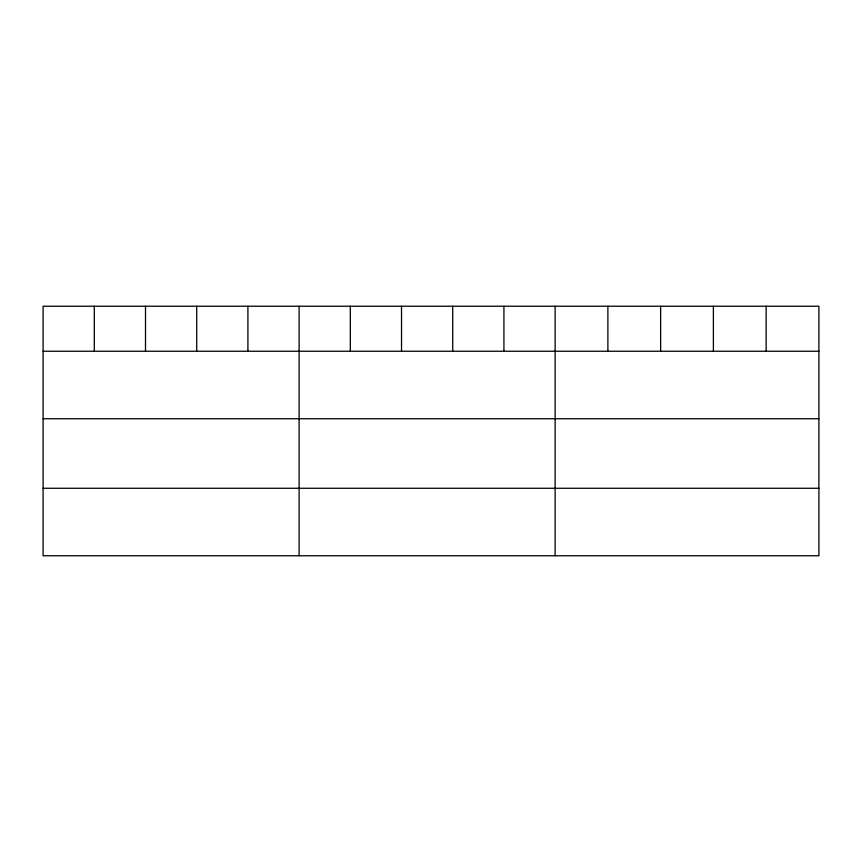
<?xml version="1.0" encoding="UTF-8"?>
<svg xmlns="http://www.w3.org/2000/svg" width="862" height="862" viewBox="0 0 862 862"><rect width="100%" height="100%" fill="white"/><g stroke="black" fill="none" stroke-linecap="round" stroke-linejoin="round"><path stroke-width="1.29" d="M818.9 351.243L818.9 555.764L43.1 555.764L43.1 306.236L818.9 306.236L818.9 351.243L43.1 351.243M43.1 418.738L818.9 418.738M43.1 488.269L818.9 488.269M766.146 306.236L766.146 351.243M713.391 306.236L713.391 351.243M660.637 306.236L660.637 351.243M607.882 306.236L607.882 351.243M555.128 306.236L555.128 555.764M503.925 306.236L503.925 351.243M452.722 306.236L452.722 351.243M401.52 306.236L401.52 351.243M350.317 306.236L350.317 351.243M299.114 306.236L299.114 555.764M247.911 306.236L247.911 351.243M196.708 306.236L196.708 351.243M145.506 306.236L145.506 351.243M94.303 306.236L94.303 351.243"/></g></svg>
